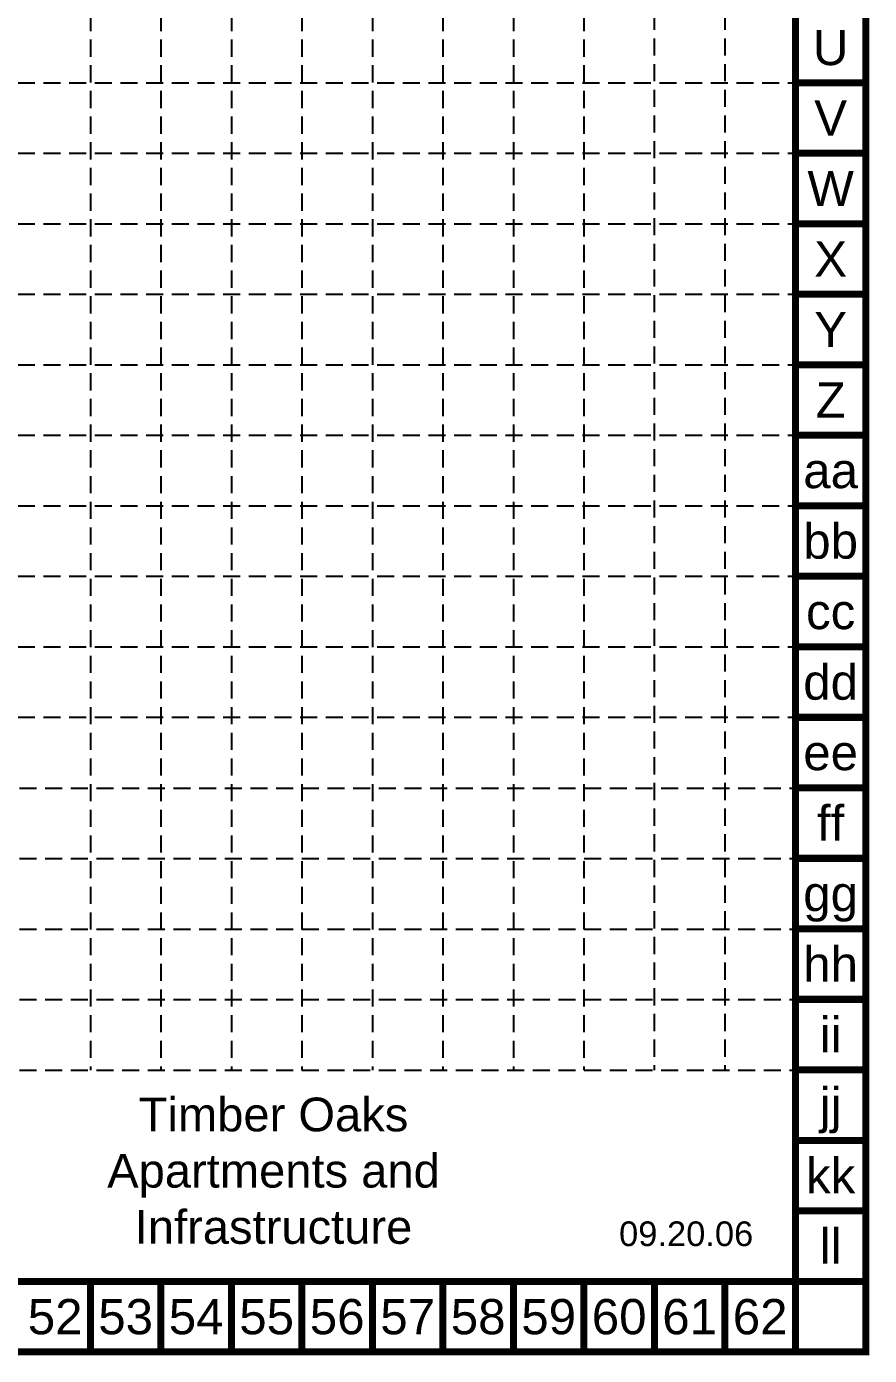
# Model space of a CAD drawing. Extents: x 3769 to 7071, y 3587 to 5652.
# Drawn here: x 6455 to 7071, y 3587 to 4558 of the extents above; entities that cross this region are included whole.
import ezdxf
from ezdxf.enums import TextEntityAlignment as Align

# ---------------------------------------------------------------- set-up
doc = ezdxf.new("R2010")
doc.units = 0
doc.header["$LTSCALE"] = 100
doc.header["$MEASUREMENT"] = 0
doc.linetypes.add('HIDDEN', pattern=[0.375, 0.25, -0.125])
doc.layers.get('0').update_dxf_attribs({"linetype": 'CONTINUOUS'})
doc.layers.add('BASE', color=7, linetype='CONTINUOUS')
doc.layers.add('GRID', color=254, linetype='HIDDEN')
doc.styles.get("Standard").update_dxf_attribs({"font": 'ARIAL.TTF'})

msp = doc.modelspace()

# ---------------------------------------------------------------- linework, layer by layer
at = {"layer": 'BASE', "color": 9}
msp.add_line((7016.43, 5598.22), (7016.43, 3641.22), dxfattribs=at)
at = {"layer": 'BASE', "const_width": 5.15}
for points in [[(3771.93, 3589.72), (7067.93, 3589.72), (7067.93, 5649.72), (3771.93, 5649.72)], [(3823.43, 3641.22), (7016.43, 3641.22), (7016.43, 5598.22), (3823.43, 5598.22)]]:
    msp.add_lwpolyline(points, close=True, dxfattribs=at)
for points in [[(7067.93, 4516.72), (7016.43, 4516.72)], [(7067.93, 4465.22), (7016.43, 4465.22)], [(7067.93, 4413.72), (7016.43, 4413.72)], [(7067.93, 4362.22), (7016.43, 4362.22)], [(7067.93, 4310.72), (7016.43, 4310.72)], [(7067.93, 4259.22), (7016.43, 4259.22)], [(7067.93, 4207.72), (7016.43, 4207.72)], [(7067.93, 4156.22), (7016.43, 4156.22)], [(7067.93, 4104.72), (7016.43, 4104.72)], [(7067.93, 4053.22), (7016.43, 4053.22)], [(7067.93, 4001.72), (7016.43, 4001.72)], [(7067.93, 3950.22), (7016.43, 3950.22)], [(7067.93, 3898.72), (7016.43, 3898.72)], [(7067.93, 3847.22), (7016.43, 3847.22)], [(7067.93, 3795.72), (7016.43, 3795.72)], [(7067.93, 3744.22), (7016.43, 3744.22)], [(7067.93, 3692.72), (7016.43, 3692.72)], [(6501.43, 3589.72), (6501.43, 3641.22)], [(6552.93, 3589.72), (6552.93, 3641.22)], [(6604.43, 3589.72), (6604.43, 3641.22)], [(6655.93, 3589.72), (6655.93, 3641.22)], [(6707.43, 3589.72), (6707.43, 3641.22)], [(6758.93, 3589.72), (6758.93, 3641.22)], [(6810.43, 3589.72), (6810.43, 3641.22)], [(6861.93, 3589.72), (6861.93, 3641.22)], [(6913.43, 3589.72), (6913.43, 3641.22)], [(6964.93, 3589.72), (6964.93, 3641.22)], [(7067.93, 3641.22), (7016.43, 3641.22)], [(7016.43, 3589.72), (7016.43, 3641.22)]]:
    msp.add_lwpolyline(points, dxfattribs=at)
at = {"layer": 'GRID', "color": 252, "linetype": 'HIDDEN', "ltscale": 0.5}
for p, q in [((6501.43, 5598.22), (6501.43, 3795.49)), ((6552.93, 5598.22), (6552.93, 3795.49)), ((6604.43, 5598.22), (6604.43, 3795.49)), ((6655.93, 5598.22), (6655.93, 3795.49)), ((6707.43, 5598.22), (6707.43, 3795.49)), ((6758.93, 5598.22), (6758.93, 3795.49)), ((6810.43, 5598.22), (6810.43, 3795.49)), ((6861.93, 5598.22), (6861.93, 3795.49)), ((6913.34, 5599.07), (6913.34, 3795.49)), ((6964.84, 5599.07), (6964.84, 3795.49)), ((3823.43, 4516.72), (7016.43, 4516.72)), ((3823.43, 4465.22), (7016.43, 4465.22)), ((3823.43, 4413.72), (7016.43, 4413.72)), ((3823.43, 4362.22), (7016.43, 4362.22)), ((3823.43, 4310.72), (7016.43, 4310.72)), ((3823.43, 4259.22), (7016.43, 4259.22)), ((3823.43, 4207.72), (7016.43, 4207.72)), ((3823.43, 4156.22), (7016.43, 4156.22)), ((3823.43, 4104.72), (7016.43, 4104.72)), ((3823.43, 4053.22), (7016.43, 4053.22)), ((3824.58, 4001.49), (7017.58, 4001.49)), ((3824.58, 3949.99), (7017.58, 3949.99)), ((3824.58, 3898.49), (7017.58, 3898.49)), ((3824.58, 3846.99), (7017.58, 3846.99)), ((3824.58, 3795.49), (7017.58, 3795.49))]:
    msp.add_line(p, q, dxfattribs=at)

# ---------------------------------------------------------------- texts
at = {"insert": (6635.2, 3775.45), "char_height": 24.6401, "width": 252.6392, "attachment_point": 2}
msp.add_mtext('Timber Oaks Apartments and Infrastructure', dxfattribs=at)
at = {"layer": 'BASE'}
for s, p in [('U', (7042.18, 4542.47)), ('V', (7042.18, 4490.97)), ('W', (7042.18, 4439.47)), ('X', (7042.18, 4387.97)), ('Y', (7042.18, 4336.47)), ('Z', (7042.18, 4284.97)), ('aa', (7042.18, 4233.47)), ('bb', (7042.18, 4181.97)), ('cc', (7042.18, 4130.47)), ('dd', (7042.18, 4078.97)), ('ee', (7042.18, 4027.47)), ('ff', (7042.18, 3975.97)), ('gg', (7042.18, 3924.47)), ('hh', (7042.18, 3872.97)), ('ii', (7042.18, 3821.47)), ('jj', (7042.18, 3769.97)), ('kk', (7042.18, 3718.47)), ('ll', (7042.18, 3666.97)), ('52', (6475.68, 3615.47)), ('53', (6527.18, 3615.47)), ('54', (6578.68, 3615.47)), ('55', (6630.18, 3615.47)), ('56', (6681.68, 3615.47)), ('57', (6733.18, 3615.47)), ('58', (6784.68, 3615.47)), ('59', (6836.18, 3615.47)), ('60', (6887.68, 3615.47)), ('61', (6939.18, 3615.47)), ('62', (6990.68, 3615.47))]:
    msp.add_text(s, height=25.75, dxfattribs=at).set_placement(p, align=Align.MIDDLE_CENTER)
msp.add_text('09.20.06', height=18.025, dxfattribs=at).set_placement((6936.62, 3667), align=Align.CENTER)

doc.saveas('drawing.dxf')
